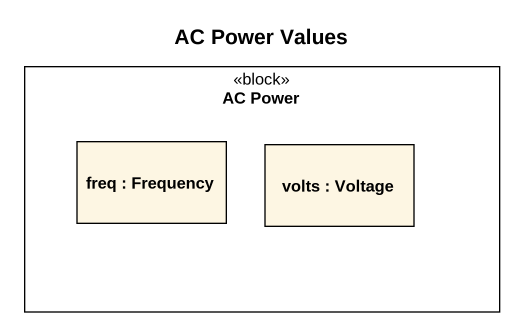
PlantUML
@startuml
title AC Power Values
rectangle "AC Power" as AC_Power <<block>> {
  rectangle "freq : Frequency" as freq
  rectangle "volts : Voltage" as volts
}
@enduml
